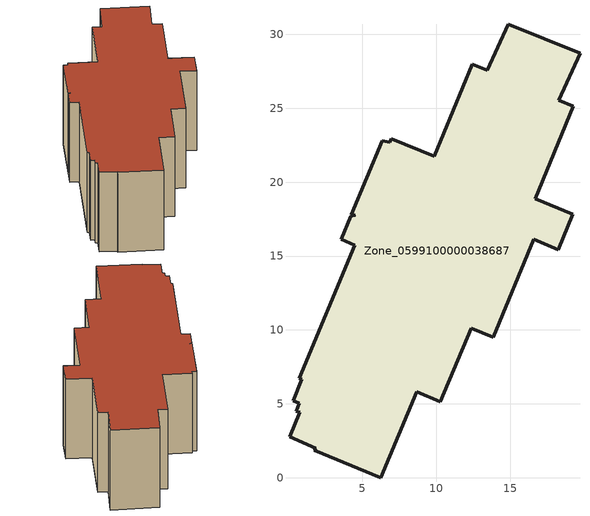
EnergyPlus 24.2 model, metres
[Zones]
Zone_0599100000038687
 floor ground (C_G): 6.85,22.71 6.95,22.95 9.85,21.74 12.45,27.97 13.45,27.55 14.85,30.68 19.72,28.73 18.28,25.54 19.28,25.12 16.68,18.89 19.24,17.82 18.25,15.44 16.61,16.12 13.84,9.5 12.37,10.11 10.28,5.16 8.69,5.83 6.26,0 1.76,1.88 1.83,2.01 0.07,2.79 0.76,4.42 0.52,4.52 0.73,5.04 0.32,5.21 0.91,6.65 0.73,6.72 4.5,15.74 3.57,16.13 4.23,17.7 4.52,17.77 4.26,17.78 6.35,22.8 z0
 wall outside (C_F): 18.25,15.44 19.24,17.82 16.68,18.89 19.28,25.12 18.28,25.54 19.72,28.73 14.85,30.68 13.45,27.55 12.45,27.97 9.85,21.74 6.95,22.95 6.85,22.71 6.35,22.8 4.26,17.78 4.52,17.77 4.23,17.7 3.57,16.13 4.5,15.74 0.73,6.72 0.91,6.65 0.32,5.21 0.73,5.04 0.52,4.52 0.76,4.42 0.07,2.79 1.83,2.01 1.76,1.88 6.26,0 8.69,5.83 10.28,5.16 12.37,10.11 13.84,9.5 16.61,16.12 18.25,15.44 z0:9.94
 roof outside (C_R): 6.95,22.95 6.85,22.71 6.35,22.8 4.26,17.78 4.52,17.77 4.23,17.7 3.57,16.13 4.5,15.74 0.73,6.72 0.91,6.65 0.32,5.21 0.73,5.04 0.52,4.52 0.76,4.42 0.07,2.79 1.83,2.01 1.76,1.88 6.26,0 8.69,5.83 10.28,5.16 12.37,10.11 13.84,9.5 16.61,16.12 18.25,15.44 19.24,17.82 16.68,18.89 19.28,25.12 18.28,25.54 19.72,28.73 14.85,30.68 13.45,27.55 12.45,27.97 9.85,21.74 z9.94
[BUILDING]
Pand.0599100000038687: North Axis=0; Terrain=City; Loads Convergence Tolerance Value=0.04; Temperature Convergence Tolerance Value=0.4; Solar Distribution=FullExterior; Maximum Number of Warmup Days=25; Minimum Number of Warmup Days=1
[Site:Location]
Rotterdam.The.Hague.AP_ZH_NLD Design_Conditions: Latitude=51.96; Longitude=4.45; Time Zone=1; Elevation=-4.5
[SITE:GROUNDTEMPERATURE:BUILDINGSURFACE]
18, 18, 18, 18, 18, 18, 18, 18, 18, 18, 18, 18
[MATERIAL] Thermal Absorptance=0.9; Solar Absorptance=0.7; Visible Absorptance=0.7
Name | Roughness | Thickness | Conductivity | Density | Specific Heat
G.D.1965 | MediumSmooth | 0.15 | 1 | 540 | 1210
F.D.1965 | Rough | 0.3 | 0.857143 | 1920 | 840
R.D.1965 | MediumRough | 0.2 | 0.08 | 1500 | 1000
[CONSTRUCTION]
C_G: G.D.1965
C_F: F.D.1965
C_R: R.D.1965
[ZONE]
Zone_0599100000038687: Type=1; Multiplier=1; Ceiling Height=Autocalculate; Volume=Autocalculate; Floor Area=autocalculate; Part of Total Floor Area=Yes
[ZONEINFILTRATION:DESIGNFLOWRATE]
Infil_Zone_0599100000038687: Zone or ZoneList or Space or SpaceList=Zone_0599100000038687; Schedule=AlwaysOn; Design Flow Rate Calculation Method=Flow/Area; Flow Rate per Floor Area=0.0042; Constant Term Coefficient=1; Temperature Term Coefficient=0; Velocity Term Coefficient=0; Velocity Squared Term Coefficient=0
[HVACTEMPLATE:ZONE:IDEALLOADSAIRSYSTEM]
Zone_0599100000038687: Maximum Heating Supply Air Temperature=50; Minimum Cooling Supply Air Temperature=13; Maximum Heating Supply Air Humidity Ratio=0.0156; Minimum Cooling Supply Air Humidity Ratio=0.0077; Heating Limit=NoLimit; Cooling Limit=NoLimit; Dehumidification Control Type=ConstantSensibleHeatRatio; Cooling Sensible Heat Ratio=0.7; Dehumidification Setpoint=60; Humidification Control Type=None; Humidification Setpoint=30; Outdoor Air Method=None; Outdoor Air Flow Rate per Person=0.00944; Outdoor Air Flow Rate per Zone Floor Area=0; Outdoor Air Flow Rate per Zone=0; Demand Controlled Ventilation Type=None; Outdoor Air Economizer Type=NoEconomizer; Heat Recovery Type=None; Sensible Heat Recovery Effectiveness=0.7; Latent Heat Recovery Effectiveness=0.65
[ZONECONTROL:THERMOSTAT]
ThermostatControl_Zone_0599100000038687: Zone or ZoneList=Zone_0599100000038687; Control Type Schedule=DualSetpointControlType; Control 1=Thermostat_Zone_0599100000038687; Temperature Difference Between Cutout And Setpoint=0
[THERMOSTATSETPOINT:DUALSETPOINT]
Thermostat_Zone_0599100000038687: Heating Setpoint Temperature Schedule=HeatingSetpoint_Zone_0599100000038687; Cooling Setpoint Temperature Schedule=CoolingSetpoint_Zone_0599100000038687
[SCHEDULE:COMPACT]
HeatingSetpoint_Zone_0599100000038687: Through: 12/31, For: AllDays, Until: 24:00, 21
CoolingSetpoint_Zone_0599100000038687: Through: 12/31, For: AllDays, Until: 24:00, 24
DualSetpointControlType: Through: 12/31, For: AllDays, Until: 24:00, 4
AlwaysOn: Through: 12/31, For: AllDays, Until: 24:00, 1
